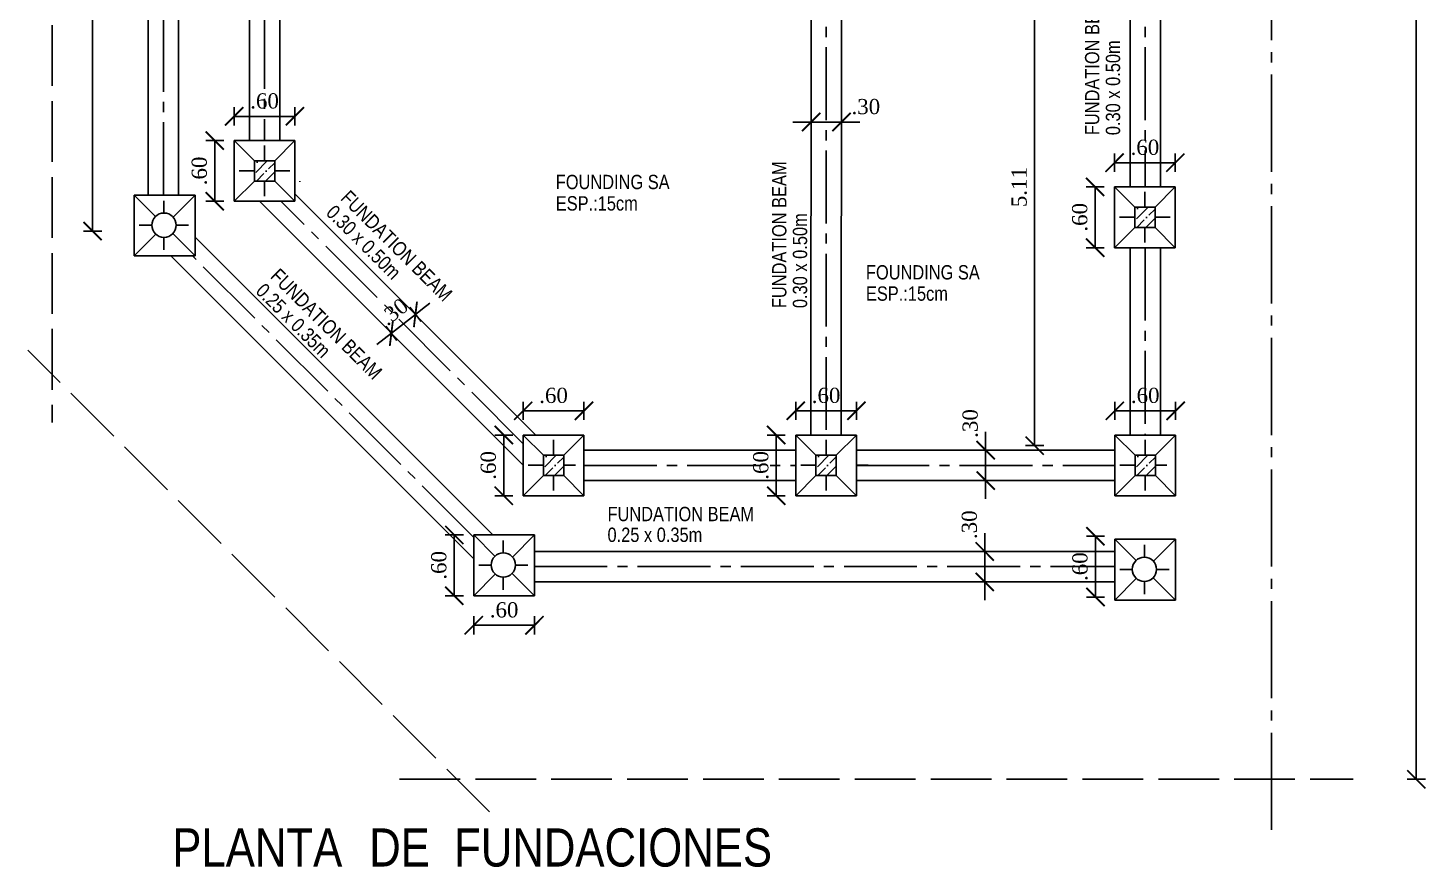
# Model space of a CAD drawing. Header units: millimetres. Extents: x 221 to 543, y -43 to 148.
# Drawn here: x 376.79 to 390.6, y 16.84 to 25.13 of the extents above; entities that cross this region are included whole.
import ezdxf
from ezdxf.enums import TextEntityAlignment as Align

# ---------------------------------------------------------------- set-up
doc = ezdxf.new("R2010")
doc.units = ezdxf.units.MM
doc.linetypes.add('ACAD_ISO02W100', pattern=[15, 12, -3])
doc.linetypes.add('ACAD_ISO04W100', pattern=[30, 24, -3, 0, -3])
doc.layers.add('10-SOLADOS', color=15, linetype='Continuous')
doc.styles.add('COTAS', font='ROMANS', dxfattribs={"width": 0.7})
doc.styles.add('gardel', font='ARIALN.TTF')
doc.styles.add('NARROW', font='ARIALN.TTF')
doc.styles.add('PROV', font='times.ttf')
doc.dimstyles.new('COTA-S-S-2-50', dxfattribs={"dimscale": 1.5, "dimtxt": 0.1, "dimasz": 0.06, "dimexe": 0, "dimexo": 0, "dimgap": 0.08, "dimtad": 1, "dimzin": 4, "dimdsep": 46, "dimtxsty": 'COTAS', "dimblk1": 'M2_COTA', "dimblk2": 'M2_COTA', "dimsah": 1, "dimcen": 0.1, "dimse1": 1, "dimse2": 1, "dimclrd": 2, "dimclre": 256, "dimclrt": 6, "dimadec": 0, "dimazin": 0, "dimtfac": 1, "dimtix": 1, "dimtmove": 2, "dimatfit": 3, "dimldrblk": 'M2_COTA', "dimfxl": 1, "dimtolj": 1, "dimtzin": 4, "dimarcsym": 0})

# ---------------------------------------------------------------- blocks, each defined once
blk = doc.blocks.new('M2_COTA')
for p, q in [((-1, 0), (0, 0)), ((0, 1), (0, -1))]:
    blk.add_line(p, q)
at = {"const_width": 0.2}
blk.add_lwpolyline([(-1, -1), (1, 1)], dxfattribs=at)
blk = doc.blocks.new('*D149')
at = {"color": 252, "lineweight": -2, "ltscale": 0.05, "transparency": 16777216}
blk.add_line((390.506, 17.797), (390.506, 42.617), dxfattribs=at)
at = {"layer": 'Defpoints', "color": 0, "ltscale": 0.05, "transparency": 16777216}
for p in [(390.506, 42.707), (390.574, 42.707), (389.882, 17.707)]:
    blk.add_point(p, dxfattribs=at)
at = {"color": 252, "lineweight": -2, "ltscale": 0.05, "transparency": 16777216, "xscale": 0.09, "yscale": 0.09, "zscale": 0.09}
for p, rotation in [((390.506, 42.707), 90), ((390.506, 17.707), 270)]:
    blk.add_blockref('M2_COTA', p, dxfattribs=dict(at, rotation=rotation))
at = {"color": 0, "ltscale": 0.05, "transparency": 16777216, "insert": (390.354, 30.207), "char_height": 0.15, "attachment_point": 5, "rotation": 90, "style": 'PROV'}
blk.add_mtext('\\A1;25.00', dxfattribs=at)
blk = doc.blocks.new('*D150')
at = {"color": 252, "lineweight": -2, "ltscale": 0.05, "transparency": 16777216}
blk.add_line((377.425, 23.211), (377.425, 28.617), dxfattribs=at)
at = {"layer": 'Defpoints', "color": 0, "ltscale": 0.05, "transparency": 16777216}
for p in [(377.425, 28.707), (377.556, 28.707), (377.557, 23.121)]:
    blk.add_point(p, dxfattribs=at)
at = {"color": 252, "lineweight": -2, "ltscale": 0.05, "transparency": 16777216, "xscale": 0.09, "yscale": 0.09, "zscale": 0.09}
for p, rotation in [((377.425, 28.707), 90), ((377.425, 23.121), 270)]:
    blk.add_blockref('M2_COTA', p, dxfattribs=dict(at, rotation=rotation))
at = {"color": 0, "ltscale": 0.05, "transparency": 16777216, "insert": (377.274, 25.914), "char_height": 0.15, "attachment_point": 5, "rotation": 90, "style": 'PROV'}
blk.add_mtext('\\A1;5.59', dxfattribs=at)
blk = doc.blocks.new('*D174')
at = {"color": 252, "lineweight": -2, "ltscale": 0.05, "transparency": 16777216}
blk.add_line((378.632, 23.925), (378.632, 23.505), dxfattribs=at)
at = {"layer": 'Defpoints', "color": 0, "ltscale": 0.05, "transparency": 16777216}
for p in [(378.946, 24.015), (378.632, 23.415), (378.946, 23.415)]:
    blk.add_point(p, dxfattribs=at)
at = {"color": 252, "lineweight": -2, "ltscale": 0.05, "transparency": 16777216, "xscale": 0.09, "yscale": 0.09, "zscale": 0.09}
for p, rotation in [((378.632, 24.015), 90), ((378.632, 23.415), 270)]:
    blk.add_blockref('M2_COTA', p, dxfattribs=dict(at, rotation=rotation))
at = {"color": 0, "ltscale": 0.05, "transparency": 16777216, "insert": (378.48, 23.715), "char_height": 0.15, "attachment_point": 5, "rotation": 90, "style": 'PROV'}
blk.add_mtext('\\A1;.60', dxfattribs=at)
blk = doc.blocks.new('*D175')
at = {"color": 252, "lineweight": -2, "ltscale": 0.05, "transparency": 16777216}
blk.add_line((378.914, 24.254), (379.334, 24.254), dxfattribs=at)
at = {"layer": 'Defpoints', "color": 0, "ltscale": 0.05, "transparency": 16777216}
for p in [(379.424, 24.254), (378.824, 24.015), (379.424, 24.015)]:
    blk.add_point(p, dxfattribs=at)
at = {"color": 252, "lineweight": -2, "ltscale": 0.05, "transparency": 16777216, "xscale": 0.09, "yscale": 0.09, "zscale": 0.09, "rotation": 180}
blk.add_blockref('M2_COTA', (378.824, 24.254), dxfattribs=at)
at = {"color": 252, "lineweight": -2, "ltscale": 0.05, "transparency": 16777216, "xscale": 0.09, "yscale": 0.09, "zscale": 0.09}
blk.add_blockref('M2_COTA', (379.424, 24.254), dxfattribs=at)
at = {"color": 0, "ltscale": 0.05, "transparency": 16777216, "insert": (379.124, 24.405), "char_height": 0.15, "attachment_point": 5, "style": 'PROV'}
blk.add_mtext('\\A1;.60', dxfattribs=at)
blk = doc.blocks.new('*D176')
at = {"color": 252, "lineweight": -2, "ltscale": 0.05, "transparency": 16777216}
blk.add_line((381.488, 21.017), (381.488, 20.597), dxfattribs=at)
at = {"layer": 'Defpoints', "color": 0, "ltscale": 0.05, "transparency": 16777216}
for p in [(381.802, 21.107), (381.488, 20.507), (381.802, 20.507)]:
    blk.add_point(p, dxfattribs=at)
at = {"color": 252, "lineweight": -2, "ltscale": 0.05, "transparency": 16777216, "xscale": 0.09, "yscale": 0.09, "zscale": 0.09}
for p, rotation in [((381.488, 21.107), 90), ((381.488, 20.507), 270)]:
    blk.add_blockref('M2_COTA', p, dxfattribs=dict(at, rotation=rotation))
at = {"color": 0, "ltscale": 0.05, "transparency": 16777216, "insert": (381.336, 20.807), "char_height": 0.15, "attachment_point": 5, "rotation": 90, "style": 'PROV'}
blk.add_mtext('\\A1;.60', dxfattribs=at)
blk = doc.blocks.new('*D177')
at = {"color": 252, "lineweight": -2, "ltscale": 0.05, "transparency": 16777216}
blk.add_line((381.77, 21.346), (382.19, 21.346), dxfattribs=at)
at = {"layer": 'Defpoints', "color": 0, "ltscale": 0.05, "transparency": 16777216}
for p in [(382.28, 21.346), (381.68, 21.107), (382.28, 21.107)]:
    blk.add_point(p, dxfattribs=at)
at = {"color": 252, "lineweight": -2, "ltscale": 0.05, "transparency": 16777216, "xscale": 0.09, "yscale": 0.09, "zscale": 0.09, "rotation": 180}
blk.add_blockref('M2_COTA', (381.68, 21.346), dxfattribs=at)
at = {"color": 252, "lineweight": -2, "ltscale": 0.05, "transparency": 16777216, "xscale": 0.09, "yscale": 0.09, "zscale": 0.09}
blk.add_blockref('M2_COTA', (382.28, 21.346), dxfattribs=at)
at = {"color": 0, "ltscale": 0.05, "transparency": 16777216, "insert": (381.98, 21.497), "char_height": 0.15, "attachment_point": 5, "style": 'PROV'}
blk.add_mtext('\\A1;.60', dxfattribs=at)
blk = doc.blocks.new('*D178')
at = {"color": 252, "lineweight": -2, "ltscale": 0.05, "transparency": 16777216}
blk.add_line((384.18, 21.017), (384.18, 20.597), dxfattribs=at)
at = {"layer": 'Defpoints', "color": 0, "ltscale": 0.05, "transparency": 16777216}
for p in [(384.495, 21.107), (384.18, 20.507), (384.495, 20.507)]:
    blk.add_point(p, dxfattribs=at)
at = {"color": 252, "lineweight": -2, "ltscale": 0.05, "transparency": 16777216, "xscale": 0.09, "yscale": 0.09, "zscale": 0.09}
for p, rotation in [((384.18, 21.107), 90), ((384.18, 20.507), 270)]:
    blk.add_blockref('M2_COTA', p, dxfattribs=dict(at, rotation=rotation))
at = {"color": 0, "ltscale": 0.05, "transparency": 16777216, "insert": (384.029, 20.807), "char_height": 0.15, "attachment_point": 5, "rotation": 90, "style": 'PROV'}
blk.add_mtext('\\A1;.60', dxfattribs=at)
blk = doc.blocks.new('*D179')
at = {"color": 252, "lineweight": -2, "ltscale": 0.05, "transparency": 16777216}
blk.add_line((384.463, 21.346), (384.883, 21.346), dxfattribs=at)
at = {"layer": 'Defpoints', "color": 0, "ltscale": 0.05, "transparency": 16777216}
for p in [(384.973, 21.346), (384.373, 21.107), (384.973, 21.107)]:
    blk.add_point(p, dxfattribs=at)
at = {"color": 252, "lineweight": -2, "ltscale": 0.05, "transparency": 16777216, "xscale": 0.09, "yscale": 0.09, "zscale": 0.09, "rotation": 180}
blk.add_blockref('M2_COTA', (384.373, 21.346), dxfattribs=at)
at = {"color": 252, "lineweight": -2, "ltscale": 0.05, "transparency": 16777216, "xscale": 0.09, "yscale": 0.09, "zscale": 0.09}
blk.add_blockref('M2_COTA', (384.973, 21.346), dxfattribs=at)
at = {"color": 0, "ltscale": 0.05, "transparency": 16777216, "insert": (384.673, 21.497), "char_height": 0.15, "attachment_point": 5, "style": 'PROV'}
blk.add_mtext('\\A1;.60', dxfattribs=at)
blk = doc.blocks.new('*D180')
at = {"color": 252, "lineweight": -2, "ltscale": 0.05, "transparency": 16777216}
blk.add_line((380.999, 20.03), (380.999, 19.61), dxfattribs=at)
at = {"layer": 'Defpoints', "color": 0, "ltscale": 0.05, "transparency": 16777216}
for p in [(381.313, 20.12), (380.999, 19.52), (381.313, 19.52)]:
    blk.add_point(p, dxfattribs=at)
at = {"color": 252, "lineweight": -2, "ltscale": 0.05, "transparency": 16777216, "xscale": 0.09, "yscale": 0.09, "zscale": 0.09}
for p, rotation in [((380.999, 20.12), 90), ((380.999, 19.52), 270)]:
    blk.add_blockref('M2_COTA', p, dxfattribs=dict(at, rotation=rotation))
at = {"color": 0, "ltscale": 0.05, "transparency": 16777216, "insert": (380.847, 19.82), "char_height": 0.15, "attachment_point": 5, "rotation": 90, "style": 'PROV'}
blk.add_mtext('\\A1;.60', dxfattribs=at)
blk = doc.blocks.new('*D181')
at = {"color": 252, "lineweight": -2, "ltscale": 0.05, "transparency": 16777216}
blk.add_line((381.281, 19.228), (381.701, 19.228), dxfattribs=at)
at = {"layer": 'Defpoints', "color": 0, "ltscale": 0.05, "transparency": 16777216}
for p in [(381.191, 19.52), (381.791, 19.52), (381.791, 19.228)]:
    blk.add_point(p, dxfattribs=at)
at = {"color": 252, "lineweight": -2, "ltscale": 0.05, "transparency": 16777216, "xscale": 0.09, "yscale": 0.09, "zscale": 0.09, "rotation": 180}
blk.add_blockref('M2_COTA', (381.191, 19.228), dxfattribs=at)
at = {"color": 252, "lineweight": -2, "ltscale": 0.05, "transparency": 16777216, "xscale": 0.09, "yscale": 0.09, "zscale": 0.09}
blk.add_blockref('M2_COTA', (381.791, 19.228), dxfattribs=at)
at = {"color": 0, "ltscale": 0.05, "transparency": 16777216, "insert": (381.491, 19.379), "char_height": 0.15, "attachment_point": 5, "style": 'PROV'}
blk.add_mtext('\\A1;.60', dxfattribs=at)
blk = doc.blocks.new('*D184')
at = {"color": 252, "lineweight": -2, "ltscale": 0.05, "transparency": 16777216}
blk.add_line((387.332, 23.467), (387.332, 23.047), dxfattribs=at)
at = {"layer": 'Defpoints', "color": 0, "ltscale": 0.05, "transparency": 16777216}
for p in [(387.647, 23.557), (387.332, 22.957), (387.647, 22.957)]:
    blk.add_point(p, dxfattribs=at)
at = {"color": 252, "lineweight": -2, "ltscale": 0.05, "transparency": 16777216, "xscale": 0.09, "yscale": 0.09, "zscale": 0.09}
for p, rotation in [((387.332, 23.557), 90), ((387.332, 22.957), 270)]:
    blk.add_blockref('M2_COTA', p, dxfattribs=dict(at, rotation=rotation))
at = {"color": 0, "ltscale": 0.05, "transparency": 16777216, "insert": (387.181, 23.257), "char_height": 0.15, "attachment_point": 5, "rotation": 90, "style": 'PROV'}
blk.add_mtext('\\A1;.60', dxfattribs=at)
blk = doc.blocks.new('*D185')
at = {"color": 252, "lineweight": -2, "ltscale": 0.05, "transparency": 16777216}
blk.add_line((387.614, 23.796), (388.034, 23.796), dxfattribs=at)
at = {"layer": 'Defpoints', "color": 0, "ltscale": 0.05, "transparency": 16777216}
for p in [(388.124, 23.796), (387.524, 23.557), (388.124, 23.557)]:
    blk.add_point(p, dxfattribs=at)
at = {"color": 252, "lineweight": -2, "ltscale": 0.05, "transparency": 16777216, "xscale": 0.09, "yscale": 0.09, "zscale": 0.09, "rotation": 180}
blk.add_blockref('M2_COTA', (387.524, 23.796), dxfattribs=at)
at = {"color": 252, "lineweight": -2, "ltscale": 0.05, "transparency": 16777216, "xscale": 0.09, "yscale": 0.09, "zscale": 0.09}
blk.add_blockref('M2_COTA', (388.124, 23.796), dxfattribs=at)
at = {"color": 0, "ltscale": 0.05, "transparency": 16777216, "insert": (387.824, 23.947), "char_height": 0.15, "attachment_point": 5, "style": 'PROV'}
blk.add_mtext('\\A1;.60', dxfattribs=at)
blk = doc.blocks.new('*D187')
at = {"color": 252, "lineweight": -2, "ltscale": 0.05, "transparency": 16777216}
blk.add_line((387.335, 20.017), (387.335, 19.597), dxfattribs=at)
at = {"layer": 'Defpoints', "color": 0, "ltscale": 0.05, "transparency": 16777216}
for p in [(387.649, 20.107), (387.335, 19.507), (387.649, 19.507)]:
    blk.add_point(p, dxfattribs=at)
at = {"color": 252, "lineweight": -2, "ltscale": 0.05, "transparency": 16777216, "xscale": 0.09, "yscale": 0.09, "zscale": 0.09}
for p, rotation in [((387.335, 20.107), 90), ((387.335, 19.507), 270)]:
    blk.add_blockref('M2_COTA', p, dxfattribs=dict(at, rotation=rotation))
at = {"color": 0, "ltscale": 0.05, "transparency": 16777216, "insert": (387.183, 19.807), "char_height": 0.15, "attachment_point": 5, "rotation": 90, "style": 'PROV'}
blk.add_mtext('\\A1;.60', dxfattribs=at)
blk = doc.blocks.new('*D188')
at = {"color": 252, "lineweight": -2, "ltscale": 0.05, "transparency": 16777216}
blk.add_line((387.617, 21.346), (388.037, 21.346), dxfattribs=at)
at = {"layer": 'Defpoints', "color": 0, "ltscale": 0.05, "transparency": 16777216}
for p in [(388.127, 21.346), (387.527, 21.107), (388.127, 21.107)]:
    blk.add_point(p, dxfattribs=at)
at = {"color": 252, "lineweight": -2, "ltscale": 0.05, "transparency": 16777216, "xscale": 0.09, "yscale": 0.09, "zscale": 0.09, "rotation": 180}
blk.add_blockref('M2_COTA', (387.527, 21.346), dxfattribs=at)
at = {"color": 252, "lineweight": -2, "ltscale": 0.05, "transparency": 16777216, "xscale": 0.09, "yscale": 0.09, "zscale": 0.09}
blk.add_blockref('M2_COTA', (388.127, 21.346), dxfattribs=at)
at = {"color": 0, "ltscale": 0.05, "transparency": 16777216, "insert": (387.827, 21.497), "char_height": 0.15, "attachment_point": 5, "style": 'PROV'}
blk.add_mtext('\\A1;.60', dxfattribs=at)
blk = doc.blocks.new('*D196')
at = {"color": 252, "lineweight": -2, "ltscale": 0.05, "transparency": 16777216}
for p, q in [((384.436, 24.198), (384.346, 24.198)), ((384.526, 24.198), (384.826, 24.198)), ((384.916, 24.198), (385.006, 24.198))]:
    blk.add_line(p, q, dxfattribs=at)
at = {"layer": 'Defpoints', "color": 0, "ltscale": 0.05, "transparency": 16777216}
for p in [(384.826, 24.198), (384.526, 23.3), (384.826, 23.3)]:
    blk.add_point(p, dxfattribs=at)
at = {"color": 252, "lineweight": -2, "ltscale": 0.05, "transparency": 16777216, "xscale": 0.09, "yscale": 0.09, "zscale": 0.09}
blk.add_blockref('M2_COTA', (384.526, 24.198), dxfattribs=at)
at = {"color": 252, "lineweight": -2, "ltscale": 0.05, "transparency": 16777216, "xscale": 0.09, "yscale": 0.09, "zscale": 0.09, "rotation": 180}
blk.add_blockref('M2_COTA', (384.826, 24.198), dxfattribs=at)
at = {"color": 0, "ltscale": 0.05, "transparency": 16777216, "insert": (385.066, 24.349), "char_height": 0.15, "attachment_point": 5, "style": 'PROV'}
blk.add_mtext('\\A1;.30', dxfattribs=at)
blk = doc.blocks.new('*D197')
at = {"color": 252, "lineweight": -2, "ltscale": 0.05, "transparency": 16777216}
for p, q in [((380.686, 22.354), (380.757, 22.409)), ((380.377, 22.112), (380.615, 22.298)), ((380.306, 22.057), (380.235, 22.001))]:
    blk.add_line(p, q, dxfattribs=at)
at = {"layer": 'Defpoints', "color": 0, "ltscale": 0.05, "transparency": 16777216}
for p in [(380.615, 22.298), (380.615, 22.298), (380.377, 22.112)]:
    blk.add_point(p, dxfattribs=at)
at = {"color": 252, "lineweight": -2, "ltscale": 0.05, "transparency": 16777216, "xscale": 0.09, "yscale": 0.09, "zscale": 0.09}
for p, rotation in [((380.615, 22.298), 218.0234522918193), ((380.377, 22.112), 38.0234522918193)]:
    blk.add_blockref('M2_COTA', p, dxfattribs=dict(at, rotation=rotation))
at = {"color": 0, "ltscale": 0.05, "transparency": 16777216, "insert": (380.403, 22.324), "char_height": 0.15, "attachment_point": 5, "rotation": 38.0235, "style": 'PROV'}
blk.add_mtext('\\A1;.30', dxfattribs=at)
blk = doc.blocks.new('*D199')
at = {"color": 252, "lineweight": -2, "ltscale": 0.05, "transparency": 16777216}
for p, q in [((386.25, 21.047), (386.25, 21.137)), ((386.25, 20.657), (386.25, 20.957)), ((386.25, 20.567), (386.25, 20.477))]:
    blk.add_line(p, q, dxfattribs=at)
at = {"layer": 'Defpoints', "color": 0, "ltscale": 0.05, "transparency": 16777216}
for p in [(386.25, 20.957), (386.265, 20.957), (386.265, 20.657)]:
    blk.add_point(p, dxfattribs=at)
at = {"color": 252, "lineweight": -2, "ltscale": 0.05, "transparency": 16777216, "xscale": 0.09, "yscale": 0.09, "zscale": 0.09}
for p, rotation in [((386.25, 20.957), 270), ((386.25, 20.657), 90)]:
    blk.add_blockref('M2_COTA', p, dxfattribs=dict(at, rotation=rotation))
at = {"color": 0, "ltscale": 0.05, "transparency": 16777216, "insert": (386.098, 21.221), "char_height": 0.15, "attachment_point": 5, "rotation": 90, "style": 'PROV'}
blk.add_mtext('\\A1;.30', dxfattribs=at)
blk = doc.blocks.new('*D200')
at = {"color": 252, "lineweight": -2, "ltscale": 0.05, "transparency": 16777216}
for p, q in [((386.241, 20.047), (386.241, 20.137)), ((386.241, 19.657), (386.241, 19.957)), ((386.241, 19.567), (386.241, 19.477))]:
    blk.add_line(p, q, dxfattribs=at)
at = {"layer": 'Defpoints', "color": 0, "ltscale": 0.05, "transparency": 16777216}
for p in [(386.241, 19.957), (386.256, 19.957), (386.256, 19.657)]:
    blk.add_point(p, dxfattribs=at)
at = {"color": 252, "lineweight": -2, "ltscale": 0.05, "transparency": 16777216, "xscale": 0.09, "yscale": 0.09, "zscale": 0.09}
for p, rotation in [((386.241, 19.957), 270), ((386.241, 19.657), 90)]:
    blk.add_blockref('M2_COTA', p, dxfattribs=dict(at, rotation=rotation))
at = {"color": 0, "ltscale": 0.05, "transparency": 16777216, "insert": (386.09, 20.221), "char_height": 0.15, "attachment_point": 5, "rotation": 90, "style": 'PROV'}
blk.add_mtext('\\A1;.30', dxfattribs=at)
blk = doc.blocks.new('*D210')
at = {"color": 252, "lineweight": -2, "ltscale": 0.05, "transparency": 16777216}
blk.add_line((386.734, 21.092), (386.734, 26.017), dxfattribs=at)
at = {"layer": 'Defpoints', "color": 0, "ltscale": 0.05, "transparency": 16777216}
for p in [(386.251, 26.107), (386.734, 26.107), (386.25, 21.002)]:
    blk.add_point(p, dxfattribs=at)
at = {"color": 252, "lineweight": -2, "ltscale": 0.05, "transparency": 16777216, "xscale": 0.09, "yscale": 0.09, "zscale": 0.09}
for p, rotation in [((386.734, 26.107), 90), ((386.734, 21.002), 270)]:
    blk.add_blockref('M2_COTA', p, dxfattribs=dict(at, rotation=rotation))
at = {"color": 0, "ltscale": 0.05, "transparency": 16777216, "insert": (386.582, 23.555), "char_height": 0.15, "attachment_point": 5, "rotation": 90, "style": 'PROV'}
blk.add_mtext('\\A1;5.11', dxfattribs=at)

msp = doc.modelspace()

# ---------------------------------------------------------------- hatches: boundary and pattern name
h = msp.add_hatch()
h.set_pattern_fill('ANSI36', color=252, scale=0.02, style=0)
h.set_pattern_definition([(45, (87.42752, -103.033106), (0.03367596, 0.123478522), [0.15875, -0.03175, 0, -0.03175])])
h.paths.add_polyline_path([(379.224, 23.815), (379.024, 23.815), (379.024, 23.615), (379.224, 23.615)])
h = msp.add_hatch()
h.set_pattern_fill('ANSI36', color=252, scale=0.02, style=0)
h.set_pattern_definition([(45, (96.12788, -103.490956), (0.03367596, 0.123478522), [0.15875, -0.03175, 0, -0.03175])])
h.paths.add_polyline_path([(387.924, 23.357), (387.724, 23.357), (387.724, 23.157), (387.924, 23.157)])
h = msp.add_hatch()
h.set_pattern_fill('ANSI36', color=252, scale=0.02, style=0)
h.set_pattern_definition([(45, (90.283454, -105.93969), (0.03367596, 0.123478522), [0.15875, -0.03175, 0, -0.03175])])
h.paths.add_polyline_path([(382.08, 20.908), (381.88, 20.908), (381.88, 20.708), (382.08, 20.708)])
h = msp.add_hatch()
h.set_pattern_fill('ANSI36', color=252, scale=0.02, style=0)
h.set_pattern_definition([(45, (92.97607, -105.93969), (0.03367596, 0.123478522), [0.15875, -0.03175, 0, -0.03175])])
h.paths.add_polyline_path([(384.773, 20.908), (384.573, 20.908), (384.573, 20.708), (384.773, 20.708)])
h = msp.add_hatch()
h.set_pattern_fill('ANSI36', color=252, scale=0.02, style=0)
h.set_pattern_definition([(45, (96.13028, -105.93969), (0.03367596, 0.123478522), [0.15875, -0.03175, 0, -0.03175])])
h.paths.add_polyline_path([(387.927, 20.908), (387.727, 20.908), (387.727, 20.708), (387.927, 20.708)])

# ---------------------------------------------------------------- linework, layer by layer
at = {"color": 252, "linetype": 'ACAD_ISO02W100', "ltscale": 0.05}
for p, q in [((377.024, 43.904), (377.024, 21.23)), ((381.348, 17.384), (376.786, 21.945)), ((380.457, 17.707), (389.882, 17.707))]:
    msp.add_line(p, q, dxfattribs=at)
at = {"color": 2}
for p, q in [((377.974, 23.476), (377.974, 28.286)), ((378.274, 23.476), (378.274, 28.286)), ((378.974, 28.307), (378.974, 24.015)), ((379.274, 26.107), (379.274, 24.015)), ((384.526, 25.957), (384.523, 21.107)), ((384.826, 25.957), (384.823, 21.107)), ((387.677, 25.957), (387.677, 23.557)), ((387.977, 25.957), (387.977, 23.557)), ((381.806, 21.107), (379.424, 23.489)), ((381.68, 20.809), (379.074, 23.415)), ((381.379, 20.12), (378.437, 23.062)), ((387.677, 22.957), (387.677, 21.107)), ((387.977, 22.957), (387.977, 21.107)), ((381.191, 19.884), (378.198, 22.876)), ((382.28, 20.957), (384.373, 20.957)), ((384.973, 20.957), (387.527, 20.957)), ((382.28, 20.657), (384.373, 20.657)), ((384.973, 20.657), (387.527, 20.657)), ((381.791, 19.957), (387.526, 19.957)), ((381.791, 19.657), (387.526, 19.657))]:
    msp.add_line(p, q, dxfattribs=at)
at = {"color": 252, "linetype": 'ACAD_ISO04W100', "ltscale": 0.03}
for p, q in [((378.124, 23.476), (378.124, 28.286)), ((379.124, 28.307), (379.124, 24.015)), ((384.676, 25.957), (384.673, 21.107)), ((387.827, 25.957), (387.827, 23.557)), ((381.68, 21.021), (379.286, 23.415)), ((387.827, 22.957), (387.827, 21.107)), ((381.191, 20.096), (378.411, 22.876)), ((382.28, 20.807), (384.373, 20.807)), ((384.973, 20.807), (387.527, 20.807)), ((381.791, 19.807), (387.526, 19.807))]:
    msp.add_line(p, q, dxfattribs=at)
at = {"color": 252, "linetype": 'ACAD_ISO04W100', "ltscale": 0.04}
msp.add_line((389.074, 17.207), (389.074, 28.307), dxfattribs=at)
at = {"color": 4}
for p, q in [((378.824, 24.015), (378.824, 23.415)), ((379.424, 24.015), (378.824, 24.015)), ((379.024, 23.815), (378.824, 24.015)), ((379.224, 23.815), (379.424, 24.015)), ((379.424, 23.415), (379.424, 24.015)), ((379.024, 23.815), (379.224, 23.815)), ((379.024, 23.815), (379.024, 23.615)), ((379.224, 23.615), (379.224, 23.815)), ((379.024, 23.615), (378.824, 23.415)), ((379.024, 23.615), (379.224, 23.615)), ((379.224, 23.615), (379.424, 23.415)), ((387.524, 23.557), (387.524, 22.957)), ((388.124, 23.557), (387.524, 23.557)), ((387.724, 23.357), (387.524, 23.557)), ((387.924, 23.357), (388.124, 23.557)), ((388.124, 22.957), (388.124, 23.557)), ((377.837, 23.476), (377.837, 22.876)), ((378.437, 23.476), (377.837, 23.476)), ((378.047, 23.266), (377.837, 23.476)), ((378.22, 23.259), (378.437, 23.476)), ((378.437, 22.876), (378.437, 23.476)), ((378.824, 23.415), (379.424, 23.415)), ((387.724, 23.357), (387.924, 23.357)), ((387.724, 23.357), (387.724, 23.157)), ((387.924, 23.157), (387.924, 23.357)), ((378.05, 23.089), (377.837, 22.876)), ((378.217, 23.096), (378.437, 22.876)), ((387.724, 23.157), (387.524, 22.957)), ((387.724, 23.157), (387.924, 23.157)), ((387.924, 23.157), (388.124, 22.957)), ((387.524, 22.957), (388.124, 22.957)), ((377.837, 22.876), (378.437, 22.876)), ((381.68, 21.107), (381.68, 20.507)), ((382.28, 21.107), (381.68, 21.107)), ((381.88, 20.907), (381.68, 21.107)), ((382.08, 20.907), (382.28, 21.107)), ((382.28, 20.507), (382.28, 21.107)), ((384.373, 21.107), (384.373, 20.507)), ((384.973, 21.107), (384.373, 21.107)), ((384.573, 20.907), (384.373, 21.107)), ((384.773, 20.907), (384.973, 21.107)), ((384.973, 20.507), (384.973, 21.107)), ((387.527, 21.107), (387.527, 20.507)), ((388.127, 21.107), (387.527, 21.107)), ((387.727, 20.907), (387.527, 21.107)), ((387.927, 20.907), (388.127, 21.107)), ((388.127, 20.507), (388.127, 21.107)), ((381.88, 20.907), (381.88, 20.708)), ((381.88, 20.907), (382.08, 20.907)), ((382.08, 20.708), (382.08, 20.907)), ((384.573, 20.907), (384.573, 20.708)), ((384.573, 20.907), (384.773, 20.907)), ((384.773, 20.708), (384.773, 20.907)), ((387.727, 20.907), (387.727, 20.708)), ((387.727, 20.907), (387.927, 20.907)), ((387.927, 20.708), (387.927, 20.907)), ((381.88, 20.707), (381.68, 20.507)), ((381.88, 20.708), (382.08, 20.708)), ((382.08, 20.707), (382.28, 20.507)), ((384.573, 20.707), (384.373, 20.507)), ((384.573, 20.708), (384.773, 20.708)), ((384.773, 20.707), (384.973, 20.507)), ((387.727, 20.707), (387.527, 20.507)), ((387.727, 20.708), (387.927, 20.708)), ((387.927, 20.707), (388.127, 20.507)), ((381.68, 20.507), (382.28, 20.507)), ((384.373, 20.507), (384.973, 20.507)), ((387.527, 20.507), (388.127, 20.507)), ((381.191, 20.12), (381.191, 19.52)), ((381.791, 20.12), (381.191, 20.12)), ((381.401, 19.91), (381.191, 20.12)), ((381.574, 19.902), (381.791, 20.12)), ((381.791, 19.52), (381.791, 20.12)), ((387.526, 20.077), (387.526, 19.477)), ((388.126, 20.077), (387.526, 20.077)), ((387.736, 19.867), (387.526, 20.077)), ((387.909, 19.86), (388.126, 20.077)), ((388.126, 19.477), (388.126, 20.077)), ((381.404, 19.733), (381.191, 19.52)), ((381.571, 19.74), (381.791, 19.52)), ((387.739, 19.69), (387.526, 19.477)), ((387.906, 19.697), (388.126, 19.477)), ((381.191, 19.52), (381.791, 19.52)), ((387.526, 19.477), (388.126, 19.477))]:
    msp.add_line(p, q, dxfattribs=at)
at = {"color": 251}
for p, q in [((379.124, 23.965), (379.124, 23.815)), ((379.024, 23.715), (378.874, 23.715)), ((379.375, 23.715), (379.225, 23.715)), ((379.124, 23.615), (379.124, 23.465)), ((379.472, 23.607), (379.472, 23.615)), ((387.824, 23.507), (387.824, 23.357)), ((378.13, 23.297), (378.13, 23.42)), ((387.724, 23.257), (387.574, 23.257)), ((388.075, 23.257), (387.924, 23.257)), ((378.01, 23.179), (377.886, 23.179)), ((378.373, 23.179), (378.25, 23.179)), ((387.824, 23.157), (387.824, 23.007)), ((378.13, 22.936), (378.13, 23.059)), ((381.98, 21.059), (381.98, 20.908)), ((384.673, 21.059), (384.673, 20.908)), ((387.827, 21.059), (387.827, 20.908)), ((381.88, 20.808), (381.73, 20.808)), ((382.196, 20.808), (382.081, 20.808)), ((384.573, 20.808), (384.422, 20.808)), ((385.089, 20.808), (384.973, 20.808)), ((387.727, 20.808), (387.577, 20.808)), ((388.042, 20.808), (387.927, 20.808)), ((381.98, 20.708), (381.98, 20.558)), ((384.673, 20.708), (384.673, 20.558)), ((387.827, 20.708), (387.827, 20.558)), ((381.483, 19.94), (381.483, 20.064)), ((387.819, 19.898), (387.819, 20.021)), ((381.364, 19.823), (381.24, 19.823)), ((381.727, 19.823), (381.604, 19.823)), ((387.699, 19.78), (387.576, 19.78)), ((388.063, 19.78), (387.939, 19.78)), ((381.483, 19.579), (381.483, 19.702)), ((387.819, 19.536), (387.819, 19.66))]:
    msp.add_line(p, q, dxfattribs=at)
msp.add_line((389.882, 17.707), (389.882, 17.707))
at = {"color": 4}
for centre in [(378.13, 23.179), (381.483, 19.823), (387.819, 19.78)]:
    msp.add_circle(centre, 0.12, dxfattribs=at)

# ---------------------------------------------------------------- texts
at = {"color": 0, "style": 'NARROW'}
for s, rotation, p in [('FUNDATION BEAM', 90, (387.373, 24.068)), ('0.30 x 0.50m', 90, (387.579, 24.068)), ('FUNDATION BEAM', 90, (384.281, 22.36)), ('FUNDATION BEAM', 315.1531, (379.866, 23.436)), ('0.30 x 0.50m', 315.1531, (379.722, 23.291)), ('0.30 x 0.50m', 90, (384.486, 22.36)), ('FUNDATION BEAM', 315.1531, (379.172, 22.664)), ('0.25 x 0.35m', 315.1531, (379.027, 22.518))]:
    msp.add_text(s, height=0.14142, rotation=rotation, dxfattribs=at).set_placement(p)
for s, height, p in [('FOUNDING SA', 0.14142, (382.002, 23.535)), ('ESP.:15cm', 0.1414, (382.002, 23.324)), ('FOUNDING SA', 0.14142, (385.067, 22.643)), ('ESP.:15cm', 0.1414, (385.067, 22.433)), ('FUNDATION BEAM', 0.14142, (382.513, 20.256)), ('0.25 x 0.35m', 0.14142, (382.513, 20.051))]:
    msp.add_text(s, height=height, dxfattribs=at).set_placement(p)
at = {"layer": '10-SOLADOS', "color": 7, "ltscale": 0.1, "style": 'gardel'}
for tag, p in [('PLANTA', (379.052, 17.034)), ('DE', (380.458, 17.034)), ('FUNDACIONES', (382.568, 17.034))]:
    msp.add_attdef(tag, text='', height=0.377, dxfattribs=at).set_placement(p, align=Align.MIDDLE)

# ---------------------------------------------------------------- dimensions: what is measured, and where the dimension line sits
at = {"ltscale": 0.05}
for base, p1, p2, picture, middle in [((390.506, 42.707), (389.882, 17.707), (390.574, 42.707), '*D149', (390.354, 30.207)), ((377.425, 28.707), (377.557, 23.121), (377.556, 28.707), '*D150', (377.274, 25.914)), ((386.733663097, 26.107127801), (386.24966758, 21.002127801), (386.250898301, 26.107127801), '*D210', (386.582149038, 23.554627801)), ((378.632, 23.415), (378.946, 24.015), (378.946, 23.415), '*D174', (378.48, 23.715)), ((387.332, 22.957), (387.647, 23.557), (387.647, 22.957), '*D184', (387.181, 23.257)), ((381.488, 20.507), (381.802, 21.107), (381.802, 20.507), '*D176', (381.336, 20.807)), ((384.18, 20.507), (384.495, 21.107), (384.495, 20.507), '*D178', (384.029, 20.807)), ((380.999, 19.52), (381.313, 20.12), (381.313, 19.52), '*D180', (380.847, 19.82)), ((387.335, 19.507), (387.649, 20.107), (387.649, 19.507), '*D187', (387.183, 19.807))]:
    dim = msp.add_linear_dim(base=base, p1=p1, p2=p2, angle=90, dimstyle='COTA-S-S-2-50', override={"dimgap": 0.05, "dimpost": '<>', "dimtxsty": 'PROV', "dimclrd": 252, "dimclrt": 0}, dxfattribs=at)
    dim.commit()
    dim.dimension.update_dxf_attribs({"geometry": picture, "text_midpoint": middle})
for base, p1, p2, picture, middle in [((379.424, 24.254), (378.824, 24.015), (379.424, 24.015), '*D175', (379.124, 24.405)), ((388.124, 23.796), (387.524, 23.557), (388.124, 23.557), '*D185', (387.824, 23.947)), ((382.28, 21.346), (381.68, 21.107), (382.28, 21.107), '*D177', (381.98, 21.497)), ((384.973, 21.346), (384.373, 21.107), (384.973, 21.107), '*D179', (384.673, 21.497)), ((388.127, 21.346), (387.527, 21.107), (388.127, 21.107), '*D188', (387.827, 21.497)), ((381.791, 19.228), (381.191, 19.52), (381.791, 19.52), '*D181', (381.491, 19.379))]:
    dim = msp.add_linear_dim(base=base, p1=p1, p2=p2, dimstyle='COTA-S-S-2-50', override={"dimgap": 0.05, "dimpost": '<>', "dimtxsty": 'PROV', "dimclrd": 252, "dimclrt": 0}, dxfattribs=at)
    dim.commit()
    dim.dimension.update_dxf_attribs({"geometry": picture, "text_midpoint": middle})
dim = msp.add_linear_dim(base=(384.826, 24.198), p1=(384.526, 23.3), p2=(384.826, 23.3), dimstyle='COTA-S-S-2-50', override={"dimgap": 0.05, "dimpost": '<>', "dimtxsty": 'PROV', "dimclrd": 252, "dimclrt": 0}, dxfattribs=at)
dim.commit()
dim.dimension.update_dxf_attribs({"geometry": '*D196', "text_midpoint": (385.066, 24.349), "dimtype": 160})
dim = msp.add_aligned_dim(p1=(380.377, 22.112), p2=(380.615, 22.298), distance=0, dimstyle='COTA-S-S-2-50', override={"dimgap": 0.05, "dimpost": '<>', "dimtxsty": 'PROV', "dimclrd": 252, "dimclrt": 0}, dxfattribs=at)
dim.commit()
dim.dimension.update_dxf_attribs({"geometry": '*D197', "text_midpoint": (380.403, 22.324)})
for base, p1, p2, picture, middle in [((386.25, 20.957), (386.265, 20.657), (386.265, 20.957), '*D199', (386.098, 21.221)), ((386.241, 19.957), (386.256, 19.657), (386.256, 19.957), '*D200', (386.09, 20.221))]:
    dim = msp.add_linear_dim(base=base, p1=p1, p2=p2, angle=90, dimstyle='COTA-S-S-2-50', override={"dimgap": 0.05, "dimpost": '<>', "dimtxsty": 'PROV', "dimclrd": 252, "dimclrt": 0}, dxfattribs=at)
    dim.commit()
    dim.dimension.update_dxf_attribs({"geometry": picture, "text_midpoint": middle, "dimtype": 160})

doc.saveas('drawing.dxf')
